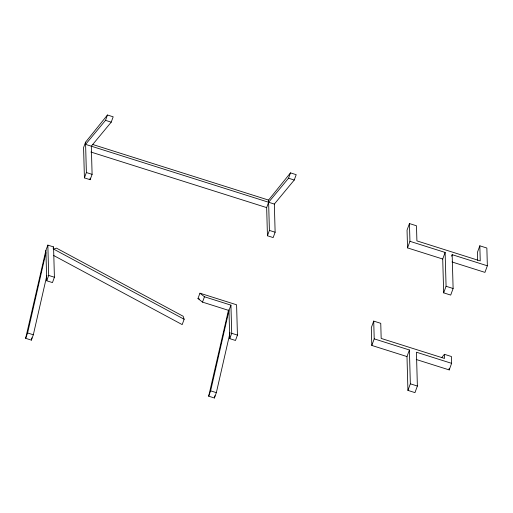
<?xml version="1.0" encoding="UTF-8"?>
<svg xmlns="http://www.w3.org/2000/svg" width="513" height="513" viewBox="0 0 513 513"><rect width="100%" height="100%" fill="white"/><g stroke="black" fill="none" stroke-linecap="round" stroke-linejoin="round"><path stroke-width="0.77" d="M46.856 275.494L33.326 334.784L31.37 340.125L25.65 338.317L27.606 332.969L45.946 252.62M230.061 332.584L216.351 392.65L214.396 397.998L208.676 396.19L210.631 390.842L228.971 310.493L230.927 305.145L204.469 296.777L199.935 293.199L197.973 298.547L202.507 302.125L228.971 310.493L229.753 338.651L235.473 340.459L237.436 335.111L236.589 304.786L199.935 293.199M25.65 338.317L45.881 250.453L47.844 245.111L53.564 246.92L54.41 277.238L52.448 282.586L46.728 280.778L45.881 250.453M31.37 340.125L31.909 337.798M208.676 396.19L228.548 309.884M214.396 397.998L214.934 395.664M85.536 142.223L83.574 147.571L84.421 177.889L90.141 179.697L92.103 174.349L91.314 146.192L111.225 122.158L113.181 116.81L107.461 115.002L85.536 142.223L86.383 172.541L84.421 177.889M53.07 248.254L53.564 246.92M46.728 280.778L48.69 275.43L47.844 245.111M274.34 204.065L275.128 232.222L273.166 237.57L267.446 235.762L269.408 230.414L268.562 200.089L290.486 172.875L296.206 174.683L294.25 180.031L274.34 204.065L85.594 144.384L105.505 120.35L107.461 115.002M184.141 319.259L53.621 249.081L56.488 248.145L183.141 316.239L184.141 319.259L182.186 324.607L53.782 255.57M202.507 302.125L204.469 296.777M267.446 235.762L266.664 207.605L268.62 202.257L288.53 178.216L290.486 172.875M229.753 338.651L231.716 333.303L230.927 305.145M451.613 363.339L451.427 356.522L444.393 354.303L444.508 358.452L381.172 338.426L380.755 323.325L373.714 321.1L371.309 327.679L371.803 345.441L406.989 356.567L407.931 390.393L414.966 392.618L417.377 386.039L416.434 352.213L451.613 363.339L449.208 369.918L416.267 359.504M487.35 265.798L486.856 248.036L479.822 245.81L480.239 260.912L416.909 240.886L416.485 225.784L409.451 223.559L407.04 230.138L407.54 247.901L442.719 259.027L443.668 292.852L450.703 295.078L453.114 288.498L452.165 254.672L487.35 265.798L484.939 272.377L452.004 261.963M371.803 345.441L374.214 338.862L373.714 321.1M407.54 247.901L409.945 241.322L409.451 223.559M406.989 356.567L409.4 349.988L374.214 338.862M442.719 259.027L445.13 252.447L409.945 241.322M451.632 256.134L452.165 254.672M407.931 390.393L410.342 383.814L409.4 349.988M443.668 292.852L446.073 286.273L445.13 252.447M479.822 245.81L477.411 252.39L477.629 260.335M441.885 357.458L444.393 354.303M105.505 120.35L111.225 122.158M288.53 178.216L294.25 180.031M92.782 144.512L268.562 200.089M90.884 152.028L266.664 207.605M86.383 172.541L92.103 174.349M269.408 230.414L275.128 232.222M446.073 286.273L453.114 288.498M197.973 298.547L199.48 299.021M410.342 383.814L417.377 386.039M48.69 275.43L54.41 277.238M231.716 333.303L237.436 335.111M27.606 332.969L33.326 334.784M210.631 390.842L216.351 392.65M449.164 368.34L449.208 369.918M90.096 178.133L90.141 179.697"/></g></svg>
